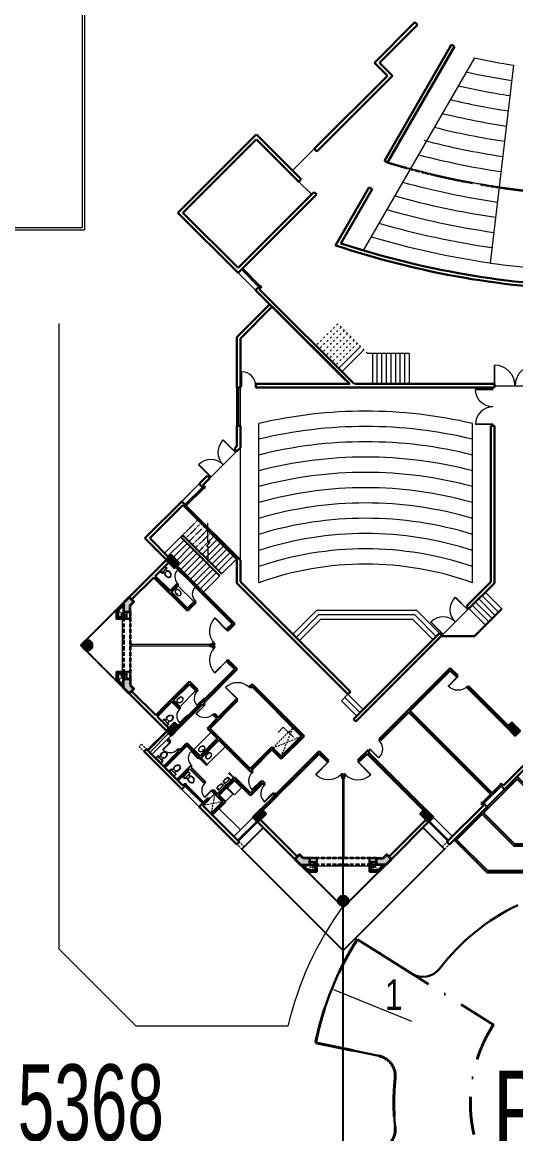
# Model space of a CAD drawing. Header units: inches. Extents: x 5542223 to 12533222, y 497239 to 5189502.
# Drawn here: x 7106153 to 7138405, y 2111526 to 2184195 of the extents above; entities that cross this region are included whole.
import ezdxf

# ---------------------------------------------------------------- set-up
doc = ezdxf.new("R2010")
doc.units = ezdxf.units.IN
doc.header["$MEASUREMENT"] = 0
for name, pattern in [('ACAD_ISO03W100', [30, 12, -18]), ('DASHDOT', [1, 0.5, -0.25, 0, -0.25]), ('DASHED2', [0.375, 0.25, -0.125]), ('HIDDEN', [0.375, 0.25, -0.125]), ('HIDDENX2', [0.75, 0.5, -0.25])]:
    doc.linetypes.add(name, pattern=pattern)
doc.layers.get('0').update_dxf_attribs({"color": 1})
for name, color, linetype, lineweight in [('Area_parking', 7, 'DASHDOT', 40), ('beam_primary', 7, 'HIDDENX2', 35), ('BlockSch', 7, 'Continuous', 30), ('Column', 7, 'Continuous', 35), ('DIM', 7, 'Continuous', 15), ('DOOR', 7, 'Continuous', 9), ('ELE', 7, 'Continuous', 13), ('Ele5', 7, 'Continuous', 20), ('furniture', 7, 'Continuous', 18), ('Glass', 251, 'Continuous', 20), ('GLAZING', 7, 'Continuous', 13), ('hatch-dholpur', 253, 'Continuous', 9), ('landscape', 7, 'Continuous', 5), ('Level', 7, 'Continuous', 5), ('Low Wall', 7, 'Continuous', 25), ('PARKING NO TXT', 7, 'Continuous', 9), ('Parking_Text', 7, 'Continuous', 18), ('PROJECTION', 7, 'HIDDEN', 18), ('Road', 7, 'Continuous', 15), ('Road_CStone', 8, 'Continuous', 15), ('S_Curbstone', 8, 'Continuous', 30), ('S_Parkingbays', 7, 'Continuous', 13), ('S_WALL', 7, 'Continuous', 15), ('SchLandscape', 7, 'Continuous', 13), ('STAIR', 253, 'Continuous', 5), ('WALL', 7, 'Continuous', 30), ('water_supply', 7, 'DASHDOT', 13), ('WIN', 7, 'Continuous', 20)]:
    doc.layers.add(name, color=color, linetype=linetype, lineweight=lineweight)
doc.layers.add('fur', color=7, linetype='Continuous', lineweight=15, plot=False)
doc.layers.add('SiteGrid2', color=4, linetype='Continuous')
doc.styles.add('NITIN', font='ARIALN.TTF', dxfattribs={"width": 0.75})
doc.styles.add('Parking_txt', font='arial.ttf', dxfattribs={"width": 0.75})
doc.dimstyles.new('Dim', dxfattribs={"dimtxt": 5000, "dimasz": 3000, "dimexe": 200, "dimexo": 100, "dimgap": 1000, "dimtad": 1, "dimtxsty": 'NITIN', "dimcen": 2.5, "dimdle": 2000, "dimclrd": 256, "dimclre": 256, "dimclrt": 256, "dimadec": 0, "dimazin": 0, "dimtfac": 1, "dimtmove": 0, "dimatfit": 3, "dimfxl": 1, "dimlwd": -1, "dimlwe": -1, "dimarcsym": 0})
doc.dimstyles.get("Standard").update_dxf_attribs({"dimtxt": 2.5, "dimasz": 2, "dimexe": 3, "dimexo": 5, "dimgap": 0.09, "dimtad": 1, "dimtoh": 1, "dimdec": 0, "dimzin": 0, "dimdsep": 46, "dimtxsty": 'Standard', "dimcen": 0.09, "dimclrd": 256, "dimclre": 256, "dimclrt": 256, "dimadec": 0, "dimazin": 0, "dimtfac": 1, "dimtdec": 4, "dimtofl": 0, "dimtmove": 0, "dimatfit": 3, "dimfxl": 1, "dimtvp": 500, "dimtolj": 1, "dimtzin": 0, "dimlwd": -1, "dimlwe": -1, "dimarcsym": 0})

# ---------------------------------------------------------------- blocks, each defined once
blk = doc.blocks.new('*D163')
at = {"layer": 'BlockSch', "ltscale": 0.1, "transparency": 16777216}
for p, q in [((7091757, 2110016), (7091757, 2110178)), ((7094757, 2109978), (7124125, 2109978)), ((7127125, 2110016), (7127125, 2110178))]:
    blk.add_line(p, q, dxfattribs=at)
for points in [[(7094757, 2110478), (7094757, 2109478), (7091757, 2109978)], [(7124125, 2110478), (7124125, 2109478), (7127125, 2109978)]]:
    blk.add_solid(points, dxfattribs=at)
at = {"layer": 'Defpoints', "color": 0, "ltscale": 0.1, "transparency": 16777216}
for p in [(7091757, 2109916), (7127125, 2109978), (7127125, 2109916)]:
    blk.add_point(p, dxfattribs=at)
at = {"layer": 'BlockSch', "ltscale": 0.1, "transparency": 16777216, "insert": (7109441, 2113531), "char_height": 5000, "attachment_point": 5, "style": 'NITIN'}
blk.add_mtext('35368', dxfattribs=at)
blk = doc.blocks.new('COLUMN 750X425')
at = {"layer": 'beam_primary'}
blk.add_hatch(color=256, dxfattribs=at).paths.add_polyline_path([(-635, 212.5), (115, 212.5), (115, -212.5), (-635, -212.5)])
at = {"layer": 'Column'}
for p, q in [((0, 0), (0, 212.5)), ((115, 0), (0, 0))]:
    blk.add_line(p, q, dxfattribs=at)
blk.add_lwpolyline([(-635, 212.5), (115, 212.5), (115, -212.5), (-635, -212.5)], close=True, dxfattribs=at)
blk = doc.blocks.new('Door')
for p, q in [((0, 0.458), (0, 0.444)), ((0, 0.458), (0.917, 0.458)), ((0, 0.444), (0.917, 0.444))]:
    blk.add_line(p, q)
blk.add_arc((0, 0.458), 0.917, 270, 360)
blk = doc.blocks.new('Toilet - top')
for p, q in [((-10, -8.5), (-8, -8.5)), ((-10, -9.5), (-10, -8.5)), ((-7, -9.5), (-10, -9.5)), ((-8, -8.5), (-8, -8)), ((-7, -8), (-7, -9.5)), ((-4, -8), (-6, -14)), ((4, -14), (-4, -14)), ((4, -8), (6, -14)), ((9.5, -6), (9.5, -2))]:
    blk.add_line(p, q)
blk.add_lwpolyline([(10.5, -8), (10.5, 0), (-10.5, 0), (-10.5, -8)], close=True)
for points in [[(-9.5, -2), (-9.5, -6)], [(8.5, -1), (-8.5, -1)], [(-8.5, -7), (8.5, -7)]]:
    blk.add_lwpolyline(points)
for centre, radius, start, end in [((-8.6, -1.9), 0.884, 81.8699, 188.1301), ((-8.6, -6.1), 0.884, 171.8699, 278.1301), ((3.5, -21.6), 12.2, 141.4691, 247.9714), ((4.2, -21.8), 11.3, 136.3677, 238.9468), ((0, -27.9), 4, 245.7318, 294.2682), ((-3.5, -21.6), 12.2, 292.0284, 38.5307), ((-4.2, -21.8), 11.3, 301.053, 43.6321), ((8.6, -1.9), 0.884, 351.8699, 98.1301), ((8.6, -6.1), 0.884, 261.8699, 8.1301), ((0, -29), 4, 254.8605, 285.1395)]:
    blk.add_arc(centre, radius, start, end)
blk = doc.blocks.new('urinal2')
for p, q in [((0, 228.6), (0, -228.6)), ((0, 228.6), (279.4, 228.6)), ((127, -165.1), (127, 165.1)), ((127, 165.1), (279.4, 165.1)), ((0, -228.6), (279.4, -228.6)), ((279.4, -165.1), (127, -165.1))]:
    blk.add_line(p, q)
blk.add_arc((-482.6, 0), 795.6, 343.300756, 16.699244)
blk = doc.blocks.new('basin2')
for points in [[(278, -206, 0.12976), (261, -133, 0.106426), (201, -63, 0.084431), (116, -18, 0.073534), (7, 0, 0.073534), (-102, -14, 0.084431), (-188, -55, 0.106426), (-251, -122, 0.12976), (-272, -195, 0.12976), (-254, -269, 0.106426), (-194, -339, 0.084431), (-109, -383, 0.073534), (-1, -402, 0.073534), (108, -388, 0.084431), (195, -347, 0.106426), (258, -279, 0.12976)], [(263, -201, 0.119977), (247, -140, 0.106426), (192, -75, 0.084431), (111, -33, 0.073534), (7, -15, 0.073534), (-97, -28, 0.084431), (-180, -67, 0.106426), (-238, -130, 0.12976), (-257, -196, 0.009633), (-257, -201, 0.119977), (-240, -262, 0.106426), (-185, -327, 0.084431), (-104, -369, 0.073534), (0, -387, 0.073534), (104, -373, 0.084431), (187, -334, 0.106426), (245, -272, 0.12976), (263, -206, 0.009633)]]:
    blk.add_lwpolyline(points, format="xyb", close=True)
for radius in [17.8, 12.2]:
    blk.add_circle((-4, -64), radius)
blk = doc.blocks.new('TechPark')
at = {"layer": 'Column'}
for points in [[(-13922.9, 19742.4), (-13683.3, 19982.1), (-13983.8, 20282.6), (-14347.9, 19918.5), (-14347.9, 19316), (-13922.9, 19316)], [(-17008.7, 17008.7), (-16832.7, 16832.7), (-16583.7, 16832.7), (-16407.7, 17008.7), (-16407.7, 17257.7), (-16583.7, 17433.7), (-16832.7, 17433.7), (-17008.7, 17257.7)], [(-13922.9, 14524), (-13683.3, 14284.3), (-13983.8, 13983.8), (-14347.9, 14347.9), (-14347.9, 14950.4), (-13922.9, 14950.4)], [(-2609.2, 3210.3), (-2848.9, 3449.9), (-3149.4, 3149.4), (-2785.3, 2785.3), (-2182.8, 2785.3), (-2182.8, 3210.3)], [(2609.2, 3210.3), (2848.9, 3449.9), (3149.4, 3149.4), (2785.3, 2785.3), (2182.8, 2785.3), (2182.8, 3210.3)], [(-124.5, 124.5), (-300.5, 300.5), (-300.5, 549.5), (-124.5, 725.5), (124.5, 725.5), (300.5, 549.5), (300.5, 300.5), (124.5, 124.5)]]:
    blk.add_hatch(color=256, dxfattribs=at).paths.add_polyline_path(points)
at = {"ltscale": 0.1}
for p, q in [((-8704.7, 17183.2), (-13922.9, 17183.2)), ((-8704.7, 17083.2), (-13922.9, 17083.2)), ((-49.3, 8427.8), (-49.3, 3210.3)), ((50.7, 8427.8), (50.7, 3210.3))]:
    blk.add_line(p, q, dxfattribs=at)
at = {"layer": 'beam_primary', "ltscale": 500}
for p, q in [((-14347.9, 19317.4), (-14347.9, 14950.4)), ((-13922.9, 19317.6), (-13922.9, 14950.4)), ((2184.4, 3210.3), (-2182.8, 3210.3)), ((2184.2, 2785.3), (-2182.8, 2785.3))]:
    blk.add_line(p, q, dxfattribs=at)
at = {"layer": 'Column'}
for p, q in [((-4555.7, 7383.8), (-4474.3, 7465.2)), ((-8826.5, 7164.8), (-8745.1, 7083.4))]:
    blk.add_line(p, q, dxfattribs=at)
at = {"layer": 'Column', "ltscale": 0.1}
for points in [[(-13922.9, 19742.4), (-13683.3, 19982.1), (-13983.8, 20282.6), (-14347.9, 19918.5), (-14347.9, 19316), (-13922.9, 19316)], [(-13922.9, 14524), (-13683.3, 14284.3), (-13983.8, 13983.8), (-14347.9, 14347.9), (-14347.9, 14950.4), (-13922.9, 14950.4)], [(-2609.2, 3210.3), (-2848.9, 3449.9), (-3149.4, 3149.4), (-2785.3, 2785.3), (-2182.8, 2785.3), (-2182.8, 3210.3)], [(2609.2, 3210.3), (2848.9, 3449.9), (3149.4, 3149.4), (2785.3, 2785.3), (2182.8, 2785.3), (2182.8, 3210.3)]]:
    blk.add_lwpolyline(points, close=True, dxfattribs=at)
at = {"layer": 'Column'}
for points in [[(-17008.7, 17008.7), (-16832.7, 16832.7), (-16583.7, 16832.7), (-16407.7, 17008.7), (-16407.7, 17257.7), (-16583.7, 17433.7), (-16832.7, 17433.7), (-17008.7, 17257.7)], [(-124.5, 124.5), (-300.5, 300.5), (-300.5, 549.5), (-124.5, 725.5), (124.5, 725.5), (300.5, 549.5), (300.5, 300.5), (124.5, 124.5)]]:
    blk.add_lwpolyline(points, close=True, dxfattribs=at)
at = {"layer": 'DIM'}
blk.add_line((-8745.1, 7083.4), (-8391.6, 7437), dxfattribs=at)
at = {"layer": 'DOOR'}
for p, q in [((9883.6, 34101.1), (9883.6, 35451.1)), ((9908.6, 34101.1), (9908.6, 35451.1)), ((9883.6, 34101.1), (12583.6, 34102.2))]:
    blk.add_line(p, q, dxfattribs=at)
for centre, start, end in [((9883.6, 34101.1), 0.022891, 90), ((12583.6, 34101.1), 90, 179.977109)]:
    blk.add_arc(centre, 1350, start, end, dxfattribs=at)
at = {"layer": 'ELE'}
for p, q in [((8573.1, 55534.5), (1308.4, 42951.6)), ((11129.8, 55057.7), (9604.6, 42121.2)), ((-1888, 49588.7), (-3302.4, 48174.7)), ((1139, 36662.8), (-275.3, 35248.5)), ((1351.1, 36450.7), (-63.1, 35036.4)), ((4311.1, 36218.6), (1583.1, 36218.7)), ((1911.1, 36218.7), (1911, 34218.6)), ((2211.1, 36218.7), (2211, 34218.6)), ((2511.1, 36218.7), (2511, 34218.6)), ((2811.1, 36218.7), (2811, 34218.5)), ((3111.1, 36218.6), (3111, 34218.5)), ((3411.1, 36218.6), (3411, 34218.5)), ((3711.1, 36218.6), (3711, 34218.5)), ((4011.1, 36218.6), (4011, 34218.5)), ((4311.1, 36218.6), (4311, 34218.5)), ((-5517, 21224.5), (-5517, 31633.7)), ((8455.7, 21224.5), (8455.7, 31633.7)), ((-8714.8, 28054.8), (-6947, 29822.5)), ((-6717, 22705.6), (-6717, 30052.5)), ((-8859.8, 25114.6), (-8859.8, 23879)), ((-10631.5, 24201.4), (-11665.9, 23167)), ((-10419.4, 23989.2), (-11453.8, 22954.9)), ((-9196.1, 23091.2), (-8230.6, 24056.7)), ((-10207.2, 23777.1), (-11172.7, 22811.7)), ((-9995.1, 23565), (-10960.6, 22599.5)), ((-9783, 23352.8), (-10829.4, 22306.5)), ((-8984, 22879.1), (-8018.5, 23844.5)), ((-8706.1, 23879), (-8936.6, 23613.7)), ((-8936.6, 23613.7), (-8832.6, 23613.7)), ((-8859.8, 23879), (-8706.1, 23879)), ((-8832.6, 23613.7), (-8832.6, 22566.5)), ((-8771.8, 22666.9), (-7806.4, 23632.4)), ((-8559.7, 22454.8), (-7594.2, 23420.3)), ((-9570.8, 23140.7), (-10617.2, 22094.3)), ((-9358.7, 22928.6), (-10405.1, 21882.2)), ((-9146.6, 22716.4), (-10193, 21670.1)), ((-8347.6, 22242.7), (-7382.1, 23208.1)), ((-8135.4, 22030.6), (-7170, 22996)), ((-7923.3, 21818.4), (-6957.8, 22783.9)), ((-8934.5, 22504.3), (-9980.8, 21457.9)), ((-8722.3, 22292.2), (-9768.7, 21245.8)), ((-8510.2, 22080), (-9556.6, 21033.7)), ((-8298.1, 21867.9), (-9344.4, 20821.5)), ((-7958.6, 21783.1), (-7923.3, 21818.4)), ((-8085.9, 21655.8), (-9132.3, 20609.4)), ((-8085.9, 21655.8), (-8050.6, 21691.1)), ((-9743.5, 19969.1), (-10804.2, 21029.8)), ((10133.2, 19325.6), (9072.5, 20386.2)), ((10345.3, 19537.7), (9284.7, 20598.4)), ((9496.8, 18689.2), (8436.1, 19749.8)), ((9708.9, 18901.3), (8648.3, 19962)), ((9921.1, 19113.4), (8860.4, 20174.1)), ((-1710.2, 19439.4), (-3286, 17863.6)), ((-1586, 19139.4), (-3073.9, 17651.5)), ((-1710.2, 19439.4), (4786.8, 19439.4)), ((-1586, 19139.4), (4662.5, 19139.4)), ((4662.5, 19139.4), (6081.5, 17720.4)), ((4786.8, 19439.4), (6293.6, 17932.6)), ((6456.2, 17769.9), (8224, 19537.7)), ((9284.7, 18477), (8224, 19537.7)), ((8577.6, 17769.9), (10345.3, 19537.7)), ((8598.3, 17719.9), (10380.7, 19502.4)), ((10380.7, 19502.4), (10345.3, 19537.7)), ((-1461.7, 18839.4), (-2861.7, 17439.4)), ((-1461.7, 18839.4), (4538.3, 18839.4)), ((4538.3, 18839.4), (5869.3, 17508.3)), ((6406.2, 17719.9), (8598.3, 17719.9)), ((6456.2, 17769.9), (8577.6, 17769.9)), ((-9622, 14175.7), (-10682.6, 13115.1)), ((-109.3, 13513.1), (315, 13937.4)), ((315, 13937.4), (1306.7, 12945.7)), ((-109.3, 13513.1), (882.4, 12521.4)), ((102.9, 13725.3), (1094.6, 12733.5)), ((-9777.5, 10307.8), (-8628.6, 11456.8)), ((-8876, 9349.7), (-7698.9, 10526.8))]:
    blk.add_line(p, q, dxfattribs=at)
at = {"layer": 'ELE', "linetype": 'ACAD_ISO03W100', "ltscale": 10}
for p, q in [((-345.9, 38147.7), (-1760.2, 36733.4)), ((-133.8, 37935.6), (-1548.1, 36521.3)), ((1583.1, 36218.7), (-345.9, 38147.7)), ((78.4, 37723.5), (-1335.9, 36309.2)), ((290.5, 37511.3), (-1123.8, 36097)), ((502.6, 37299.2), (-911.7, 35884.9)), ((714.8, 37087.1), (-699.5, 35672.8)), ((926.9, 36874.9), (-487.4, 35460.6))]:
    blk.add_line(p, q, dxfattribs=at)
at = {"layer": 'ELE', "linetype": 'DASHED2', "ltscale": 0.25}
for p, q in [((-10468.9, 24364), (-9503.4, 25329.4)), ((-10256.7, 24151.9), (-9291.3, 25117.3)), ((-10044.6, 23939.7), (-9079.2, 24905.2)), ((-9832.5, 23727.6), (-8867, 24693)), ((-9620.3, 23515.5), (-8654.9, 24480.9)), ((-9408.2, 23303.3), (-8442.8, 24268.8))]:
    blk.add_line(p, q, dxfattribs=at)
at = {"layer": 'ELE'}
for points in [[(-4794.3, 39442.4), (-6947, 37290.3), (-6947, 30147.8), (-7109.6, 29985.2)], [(-8877.4, 28217.4), (-12904.7, 24190.1)]]:
    blk.add_lwpolyline(points, dxfattribs=at)
for points in [[(-10343.9, 21601.8), (-10817.7, 22075.5), (-10789.4, 22103.8), (-10315.6, 21630.1)], [(-10778.8, 21089.1), (-10750.5, 21117.4), (-10800, 21166.9), (-10828.3, 21138.6)], [(-9201.9, 20459.8), (-9675.7, 20933.6), (-9647.4, 20961.8), (-9173.6, 20488.1)], [(-9636.8, 19947.1), (-9608.5, 19975.4), (-9658, 20024.9), (-9686.3, 19996.6)], [(-9515.2, 14197.7), (-9486.9, 14169.4), (-9536.4, 14119.9), (-9564.7, 14148.2)], [(-9080.4, 13685), (-9554.1, 13211.3), (-9525.8, 13183), (-9052.1, 13656.8)], [(-8984.9, 13667.4), (-9013.2, 13695.6), (-9062.7, 13646.1), (-9034.4, 13617.9)], [(-10657.2, 13055.7), (-10628.9, 13027.4), (-10678.4, 12977.9), (-10706.7, 13006.2)], [(-10222.3, 12543.1), (-10696.1, 12069.3), (-10667.8, 12041), (-10194.1, 12514.8)], [(-10126.9, 12525.4), (-10155.2, 12553.7), (-10204.7, 12504.2), (-10176.4, 12475.9)], [(-11281.2, 10773.5), (-11754.9, 10299.7), (-11783.2, 10328), (-11309.5, 10801.8)], [(-11301.9, 10865.7), (-11273.6, 10837.5), (-11323.1, 10788), (-11351.4, 10816.2)], [(-10768.5, 10338.6), (-10796.8, 10366.9), (-10846.3, 10317.4), (-10818, 10289.1)], [(-9465.7, 9720.2), (-9939.5, 10194), (-9911.2, 10222.3), (-9437.4, 9748.5)], [(-9370.2, 9737.9), (-9398.5, 9709.6), (-9448, 9759.1), (-9419.7, 9787.4)], [(-9900.6, 9207.6), (-9872.3, 9235.9), (-9921.8, 9285.4), (-9950.1, 9257.1)], [(-5925.5, 8884.9), (-5895.8, 8855.1), (-5947.8, 8803.1), (-5977.5, 8832.9)], [(-9020.2, 8194.3), (-8991.9, 8166), (-9041.4, 8116.5), (-9069.7, 8144.8)], [(-5389.8, 8275.5), (-5962.3, 7703), (-5928.2, 7668.8), (-5355.7, 8241.3)], [(-5126.6, 8085.7), (-5097.1, 8056.1), (-5148.8, 8004.5), (-5178.3, 8034)], [(-8585.3, 7681.7), (-9059.1, 7207.9), (-9030.8, 7179.6), (-8557.1, 7653.4)], [(-8489.9, 7664), (-8518.2, 7692.3), (-8567.7, 7642.8), (-8539.4, 7614.5)], [(-4594.7, 7480.5), (-5163.2, 6912), (-5129.3, 6878.1), (-4560.8, 7446.6)], [(-4490.2, 7449.3), (-4519.8, 7478.8), (-4571.4, 7427.1), (-4541.9, 7397.6)]]:
    blk.add_lwpolyline(points, close=True, dxfattribs=at)
for centre, radius, start, end in [((17690.1, 97678.2), 43118.6, 257.793268, 261.282465), ((17665, 97678.2), 44118.6, 257.406552, 261.32767), ((17665, 97678.2), 45118.6, 257.008862, 261.37087), ((17665, 97678.2), 46118.6, 256.629206, 261.412195), ((17665, 97678.2), 47118.6, 256.266369, 261.451766), ((17665, 97678.2), 48118.6, 255.919241, 261.489691), ((17665, 97678.2), 49118.6, 255.375903, 261.526071), ((17665, 97678.2), 50118.6, 255.375903, 261.560998), ((17665, 97678.2), 51118.6, 254.962415, 261.594559), ((17665, 97678.2), 52118.6, 254.668821, 261.626831), ((17665, 97678.2), 53118.6, 254.386653, 261.657887), ((17665, 97678.2), 54118.6, 254.11525, 261.687795), ((17665, 97678.2), 55118.6, 253.854, 261.716618), ((17665, 97678.2), 56118.6, 253.602339, 261.744413), ((17665, 97678.2), 57118.6, 253.359743, 261.771234), ((17885, 102470.8), 60915, 262.18739, 268.628988), ((1469.3, 1743.9), 30695.5, 76.844099, 103.155901), ((1469.3, 1743.9), 29695.5, 76.392699, 103.607301), ((1469.3, 1743.9), 28695.5, 75.908881, 104.091119), ((1469.3, 1743.9), 27695.5, 75.388982, 104.611018), ((1469.3, 1743.9), 26695.5, 74.828756, 105.171244), ((1469.3, 1743.9), 25695.5, 74.223256, 105.776744), ((1469.3, 1743.9), 24695.5, 73.566676, 106.433324), ((1469.3, 1743.9), 23695.5, 72.852158, 107.147842), ((1469.3, 1743.9), 22695.5, 72.071534, 107.928466), ((1469.3, 1743.9), 21695.5, 71.214991, 108.785009), ((-10365, 21629.9), 635.2, 135.441826, 226.7873), ((1469.3, 1743.9), 20695.5, 70.27063, 109.72937), ((-9223.1, 20487.9), 635.2, 135.441826, 226.7873), ((-9101.5, 13657), 635.2, 133.2127, 224.558174), ((-10243.5, 12515), 635.2, 133.2127, 224.558174), ((-11309.3, 10752.3), 635.2, 225.441826, 316.7873), ((-9486.9, 9748.3), 635.2, 135.441826, 226.7873), ((-5404.8, 8245.8), 778.2, 134.012509, 224.230622), ((-8606.5, 7653.6), 635.2, 133.2127, 224.558174), ((-4609.5, 7451.1), 772.8, 134.012509, 224.230622)]:
    blk.add_arc(centre, radius, start, end, dxfattribs=at)
at = {"layer": 'Ele5', "ltscale": 0.6}
for p, q in [((-7517.6, 18100.2), (-7598.9, 18181.5)), ((967.7, 9614.9), (1049, 9533.6))]:
    blk.add_line(p, q, dxfattribs=at)
at = {"layer": 'fur', "ltscale": 0.1}
for p, q in [((-7766, 6839.7), (-7207.3, 7398.3)), ((-7207.3, 7398.3), (-7631.4, 7822.4)), ((-8130, 6475.3), (-6715.7, 5061.1))]:
    blk.add_line(p, q, dxfattribs=at)
blk.add_lwpolyline([(-7557.7, 7822.9), (-7098.1, 7363.3), (-6638.4, 7822.9), (-7098.1, 8282.6)], close=True, dxfattribs=at)
at = {"layer": 'Glass', "ltscale": 3}
for p, q in [((-6620.7, 41728.5), (-5478.7, 40586.5)), ((-6594.2, 41755), (-5452.2, 40613)), ((-9166.8, 27441.9), (-10308.7, 26300)), ((-9140.2, 27415.4), (-10282.2, 26273.4)), ((-11600.1, 22666.3), (-11589.5, 22676.9)), ((-14425.4, 15410.5), (-14425.4, 18857.4)), ((-14410.4, 15410.5), (-14410.4, 18857.4)), ((-14425.4, 15410.5), (-14410.4, 15410.5)), ((-12796.9, 10293.7), (-11476.3, 11614.2)), ((-12786.3, 10283.1), (-11465.7, 11603.6)), ((-11476.3, 11614.2), (-11465.7, 11603.6)), ((-10308.7, 7966.4), (-9166.8, 6824.5)), ((-10282.2, 7993), (-9140.2, 6851)), ((10282.2, 7993), (9140.2, 6851)), ((10308.7, 7966.4), (9166.8, 6824.5)), ((-6850.1, 4346.9), (-5598.9, 5598.2)), ((-6839.5, 4336.3), (-5519, 5656.9)), ((6839.5, 4336.3), (5587.9, 5587.9)), ((6850.1, 4346.9), (5598.5, 5598.5)), ((-1722.7, 2722.8), (1724.2, 2722.8)), ((-1722.7, 2707.8), (-1722.7, 2722.8)), ((-1722.7, 2707.8), (1724.2, 2707.8))]:
    blk.add_line(p, q, dxfattribs=at)
at = {"layer": 'GLAZING'}
for points in [[(-14347.9, 18857.4), (-14347.9, 18819.9), (-14410.4, 18819.9), (-14410.4, 18857.4)], [(-14347.9, 18209.3), (-14347.9, 18171.8), (-14410.4, 18171.8), (-14410.4, 18209.3)], [(-14347.9, 17504.8), (-14347.9, 17467.3), (-14410.4, 17467.3), (-14410.4, 17504.8)], [(-14347.9, 16800.4), (-14347.9, 16762.9), (-14410.4, 16762.9), (-14410.4, 16800.4)], [(-14347.9, 16096), (-14347.9, 16058.5), (-14410.4, 16058.5), (-14410.4, 16096)], [(-14347.9, 15448), (-14347.9, 15410.5), (-14410.4, 15410.5), (-14410.4, 15448)], [(-12147.2, 10922.1), (-12173.7, 10895.6), (-12129.5, 10851.4), (-12103, 10878)], [(-11534.7, 11534.7), (-11561.2, 11508.2), (-11517, 11464), (-11490.5, 11490.5)], [(-11465.7, 11603.6), (-11492.3, 11577.1), (-11448.1, 11532.9), (-11421.5, 11559.4)], [(-12759.7, 10309.6), (-12786.3, 10283.1), (-12742.1, 10238.9), (-12715.5, 10265.4)], [(-6142.1, 5054.9), (-6168.6, 5028.4), (-6212.8, 5072.6), (-6186.3, 5099.1)], [(-5598.5, 5598.5), (-5625, 5572), (-5669.2, 5616.2), (-5642.7, 5642.7)], [(5598.5, 5598.5), (5625, 5572), (5669.2, 5616.2), (5642.7, 5642.7)], [(5598.5, 5598.5), (5625, 5572), (5669.2, 5616.2), (5642.7, 5642.7)], [(-6823.6, 4373.5), (-6850.1, 4346.9), (-6894.3, 4391.1), (-6867.8, 4417.6)], [(6211, 4986), (6237.6, 4959.5), (6281.8, 5003.7), (6255.2, 5030.2)], [(6823.6, 4373.5), (6850.1, 4346.9), (6894.3, 4391.1), (6867.8, 4417.6)], [(-1685.2, 2785.3), (-1722.7, 2785.3), (-1722.7, 2722.8), (-1685.2, 2722.8)], [(-1037.2, 2785.3), (-1074.7, 2785.3), (-1074.7, 2722.8), (-1037.2, 2722.8)], [(-332.8, 2785.3), (-370.3, 2785.3), (-370.3, 2722.8), (-332.8, 2722.8)], [(371.7, 2785.3), (334.2, 2785.3), (334.2, 2722.8), (371.7, 2722.8)], [(1076.1, 2785.3), (1038.6, 2785.3), (1038.6, 2722.8), (1076.1, 2722.8)], [(1724.2, 2785.3), (1686.7, 2785.3), (1686.7, 2722.8), (1724.2, 2722.8)]]:
    blk.add_lwpolyline(points, close=True, dxfattribs=at)
at = {"layer": 'hatch-dholpur'}
for p, q in [((-2899.1, 47445.9), (-2050.7, 46597.2)), ((-5721.8, 40343.4), (-6863.8, 41485.4))]:
    blk.add_line(p, q, dxfattribs=at)
at = {"layer": 'landscape', "lineweight": -3}
blk.add_lwpolyline([(14677.3, 2267.9), (9409, 2267.9), (7252.5, 4424.4), (11382.3, 8554.2), (13928.5, 6007.9), (14677.3, 6007.9)], close=True, dxfattribs=at)
for points in [[(9170.2, 6179.4), (11382.3, 8391.6), (13880.9, 5892.9), (14562.3, 5892.9), (14562.3, 4137.9), (11211.7, 4137.9), (9170.2, 6179.4)], [(14562.3, 4022.9), (14562.3, 2382.9), (9456.7, 2382.9), (7415.2, 4424.4), (9088.8, 6098.1)], [(9007.5, 6179.4), (11164, 4022.9), (14677.3, 4022.9)]]:
    blk.add_lwpolyline(points, dxfattribs=at)
at = {"layer": 'Low Wall'}
for p, q in [((-11366.2, 10801.4), (-11527.1, 10962.3)), ((-11445.8, 11043.6), (-11284.9, 10882.7)), ((-11366.2, 10801.4), (-11284.9, 10882.7)), ((-9353.3, 9720.9), (-8929, 9296.7)), ((-9300.2, 9774), (-8876, 9349.7)), ((-10870, 8366.8), (-9964.9, 9271.9)), ((-10788.7, 8285.5), (-10014.4, 9059.8)), ((-10014.4, 9059.8), (-9084.6, 8130)), ((-9964.9, 9271.9), (-9883.6, 9190.6)), ((-9933.1, 9141.1), (-9883.6, 9190.6)), ((-9933.1, 9141.1), (-9003.2, 8211.3)), ((-8929, 9296.7), (-8876, 9349.7)), ((-7154.3, 8462.2), (-7472.5, 8780.4)), ((-7140.9, 8475.6), (-7459.1, 8793.8)), ((-9084.6, 8130), (-9003.2, 8211.3))]:
    blk.add_line(p, q, dxfattribs=at)
at = {"layer": 'PROJECTION', "lineweight": 30}
for p, q in [((-17133.2, 17133.2), (-11545.3, 22721.1)), ((-17133.2, 17133.2), (-14670, 19596.3)), ((-17133.2, 17133.2), (-11545.3, 11545.3)), ((-17133.2, 17133.2), (-14670, 14670)), ((0, 0), (-2463.2, 2463.2)), ((0, 0), (2463.2, 2463.2))]:
    blk.add_line(p, q, dxfattribs=at)
at = {"layer": 'PROJECTION', "ltscale": 500}
for p, q in [((-14693.6, 19410.2), (-14153.6, 18973.1)), ((-14693.6, 18973.1), (-14348.6, 19316.7)), ((-14693.6, 14856.2), (-14153.6, 15293.3)), ((-14693.6, 15293.3), (-14348.6, 14949.7)), ((-4599.9, 10419.1), (-3266.9, 11752)), ((-4051.8, 9871.1), (-3266.9, 11752)), ((-4599.8, 10419.1), (-2743.7, 11179.3)), ((-13169.9, 10666.7), (-13332.5, 10504.1)), ((-13332.5, 10504.1), (-12810.6, 9982.2)), ((-13169.9, 10666.7), (-12798.3, 10295.1)), ((-8391.6, 7437), (-8635.5, 6132.4)), ((-7861.3, 6906.7), (-9165.9, 6662.7)), ((-6629.1, 3800.7), (-7152.4, 4324)), ((-6466.5, 3963.3), (-6839.5, 4336.3)), ((-6466.5, 3963.3), (-6629.1, 3800.7)), ((6466.5, 3963.3), (6839.5, 4336.3)), ((6466.5, 3963.3), (6629.1, 3800.7)), ((6629.1, 3800.7), (7152.4, 4324)), ((-2277, 2439.6), (-1839.9, 2979.6)), ((2277, 2439.6), (1839.9, 2979.6)), ((-1839.9, 2439.6), (-2183.5, 2784.6)), ((1839.9, 2439.6), (2183.5, 2784.6))]:
    blk.add_line(p, q, dxfattribs=at)
at = {"layer": 'PROJECTION', "lineweight": 30}
blk.add_arc((17665, 97678.2), 51160.9, 253.217734, 286.782266, dxfattribs=at)
at = {"layer": 'STAIR'}
for p, q in [((-10468.9, 24364), (-10631.5, 24201.4)), ((-10468.9, 24293.3), (-10560.8, 24201.4))]:
    blk.add_line(p, q, dxfattribs=at)
at = {"layer": 'STAIR', "ltscale": 0.5}
for p, q in [((-8085.9, 21655.8), (-10631.5, 24201.4)), ((-8050.6, 21691.1), (-10560.8, 24201.4)), ((-7923.3, 21818.4), (-10468.9, 24364)), ((-7923.3, 21818.4), (-10468.9, 24364)), ((-7958.6, 21783.1), (-10468.9, 24293.3))]:
    blk.add_line(p, q, dxfattribs=at)
at = {"layer": 'WALL'}
for p, q in [((4690, 57863.2), (2051, 55224.7)), ((4852.6, 57700.6), (2376.3, 55224.7)), ((4689.9, 57863.2), (4852.6, 57700.6)), ((7078.4, 56405.5), (2693.8, 48811.2)), ((7277.6, 56290.5), (2893, 48696.2)), ((7277.6, 56290.5), (7078.4, 56405.5)), ((2899.7, 54375.8), (2051, 55224.7)), ((3225, 54375.8), (2376.3, 55224.7)), ((2899.7, 54375.8), (-1888, 49588.7)), ((3225, 54375.8), (-1725.4, 49426)), ((-10794.6, 45417.3), (-5682, 50529.8)), ((-10469.4, 45417.3), (-5682, 50204.5)), ((-5657.1, 50204.7), (-2899.1, 47445.9)), ((-5657, 50530), (-2736.4, 47608.5)), ((-1888, 49588.7), (-1725.4, 49426)), ((2693.8, 48811.2), (2893, 48696.2)), ((-2736.4, 47608.5), (-2899.1, 47445.9)), ((-1912.9, 46759.6), (-6863.8, 41810.7)), ((-1750.3, 46597), (-6701, 41648.1)), ((-1888, 46759.8), (-1725.4, 46597.2)), ((1693.8, 47079.2), (-498.5, 43282)), ((1893, 46964.2), (-158.1, 43411.5)), ((1693.8, 47079.2), (1893, 46964.2)), ((-10794.7, 45417.4), (-6863.9, 41485.5)), ((-10632, 45580), (-10632, 45580)), ((-10469.4, 45417.3), (-6863.8, 41810.7)), ((-6863.6, 41485.5), (-6863.9, 41485.5)), ((-5721.8, 40343.4), (164.6, 34455.3)), ((-5477.9, 40424.7), (726.4, 34218.6)), ((-4794.3, 39442.4), (-6947, 37290.3)), ((-4631.6, 39279.8), (-6717, 37195)), ((429.4, 34218.8), (-4631.6, 39279.8)), ((-6947, 33988.8), (-6947, 37290.3)), ((-6717, 33988.8), (-6717, 37195)), ((-5717, 34218.8), (429.4, 34218.8)), ((-5717, 33988.8), (-5717, 34218.8)), ((6029.6, 34218.5), (754.6, 34218.8)), ((754.6, 34218.8), (9885.7, 34218.8)), ((9885.7, 33988.8), (9885.7, 34218.8)), ((-5717, 33988.8), (9885.7, 33988.8)), ((6029.6, 33988.8), (659.4, 33988.8)), ((9655.7, 21294.7), (9655.7, 31488.8)), ((9655.7, 31488.8), (9885.7, 31488.8)), ((9885.7, 21199.4), (9885.7, 31488.8)), ((-7109.6, 29985.2), (-6947, 29822.5)), ((-6947, 29822.5), (-6717, 30052.5)), ((-9165.9, 27603.7), (-8714.8, 28054.8)), ((-8877.4, 28217.4), (-8714.8, 28054.8)), ((-11545.3, 22721.1), (-12959.5, 24135.3)), ((-11382.7, 22883.7), (-12634.2, 24135.3)), ((315, 13937.4), (-6947, 21199.4)), ((477.6, 14100), (-6717, 21294.7)), ((8061.4, 19700.3), (9655.7, 21294.7)), ((8224, 19537.7), (9885.7, 21199.4)), ((8061.4, 19700.3), (8224, 19537.7)), ((670.3, 12309.3), (6293.6, 17932.6)), ((832.9, 12146.6), (6456.2, 17769.9)), ((6293.6, 17932.6), (6456.2, 17769.9)), ((315, 13937.4), (477.6, 14100)), ((-9098.6, 13553.5), (-9017.3, 13472.2)), ((832.9, 12146.6), (670.3, 12309.3)), ((-12851.7, 10348.5), (-13014.3, 10185.9)), ((-10470.5, 7967.3), (-12851.7, 10348.5)), ((-9353.3, 9883.6), (-10207.1, 10737.4)), ((-9353.3, 9720.9), (-10207.1, 10574.8)), ((10470.5, 7967.3), (12851.7, 10348.5)), ((-8472.9, 7680.9), (-8204.2, 7412.2)), ((-8122.9, 7330.9), (-7698.6, 6906.7)), ((-6784.7, 4281.5), (-6947.3, 4118.9)), ((6784.7, 4281.5), (6947.3, 4118.9))]:
    blk.add_line(p, q, dxfattribs=at)
at = {"layer": 'WALL', "ltscale": 0.5}
for p, q in [((-6563.2, 41785.9), (-6863.8, 41485.4)), ((-5421.3, 40643.9), (-5721.8, 40343.4)), ((-5340, 40562.6), (-5477.9, 40424.7)), ((-5340, 40562.6), (-5421.3, 40643.9)), ((-6947, 33988.8), (-6947, 34218.8)), ((-6717, 33988.8), (-6947, 33988.8)), ((-6717, 31488.8), (-6947, 31488.8)), ((-6947, 30147.8), (-6947, 31488.8)), ((-6717, 30052.5), (-6717, 31488.8)), ((-6947, 30147.8), (-7109.6, 29985.2)), ((-8877.4, 28217.4), (-9409.8, 27685)), ((-9109.3, 27384.5), (-9409.8, 27685)), ((-9028, 27465.8), (-9165.9, 27603.7)), ((-9109.3, 27384.5), (-9028, 27465.8)), ((-10551.8, 26543), (-12959.5, 24135.3)), ((-10470.5, 26299.1), (-12634.2, 24135.3)), ((-10251.3, 26242.5), (-10551.8, 26543)), ((-10332.6, 26161.2), (-10470.5, 26299.1)), ((-10332.6, 26161.2), (-10251.3, 26242.5)), ((-6717, 22705.6), (-10249.7, 26238.3)), ((-6947, 22773), (-10331, 26157)), ((-7233, 18547.4), (-11313, 22627.4)), ((-7070.3, 18547.4), (-11231.7, 22708.7)), ((-6947, 21199.4), (-6947, 22773)), ((-6717, 21294.7), (-6717, 22705.6)), ((-6920.1, 15568.7), (-9112.5, 13376.3)), ((7002.9, 15487.4), (7402.4, 15087.9)), ((-5953.9, 14601.7), (-6120.2, 14435.4)), ((-5953.7, 14439.2), (-6038.9, 14354)), ((8109.5, 14380.8), (11245.8, 11244.4)), ((-2556.3, 11204), (-4051.8, 9708.5)), ((-2718.9, 11204), (-4051.8, 9871.1)), ((-13014.3, 10185.9), (-10551.8, 7723.4)), ((-1563.7, 10212.4), (-4660.7, 7115.4)), ((1727.8, 10212.4), (1646.5, 10293.7)), ((13014.3, 10185.9), (10551.8, 7723.4)), ((-1563.7, 10049.8), (-5725.1, 5888.4)), ((1565.2, 10049.8), (5645.2, 5969.7)), ((1646.5, 10131.1), (5726.5, 6051.1)), ((-10251.3, 8023.9), (-10551.8, 7723.4)), ((-10332.6, 8105.2), (-10470.5, 7967.3)), ((-10251.3, 8023.9), (-10332.6, 8105.2)), ((10251.3, 8023.9), (10332.6, 8105.2)), ((10251.3, 8023.9), (10551.8, 7723.4)), ((10332.6, 8105.2), (10470.5, 7967.3)), ((-8554.2, 7599.6), (-7861.3, 6906.7)), ((-8826.5, 7164.8), (-9409.8, 6581.4)), ((-9109.3, 6881.9), (-9409.8, 6581.4)), ((-9409.8, 6581.4), (-6947.3, 4118.9)), ((-8745.1, 7083.4), (-9165.9, 6662.7)), ((-9028, 6800.6), (-9165.9, 6662.7)), ((-9165.9, 6662.7), (-6784.7, 4281.5)), ((-9028, 6800.6), (-9109.3, 6881.9)), ((-7861.3, 6906.7), (-8635.5, 6132.4)), ((-7698.6, 6906.7), (-8554.2, 6051.1)), ((9165.9, 6662.7), (6784.7, 4281.5)), ((9409.8, 6581.4), (6947.3, 4118.9)), ((9028, 6800.6), (9109.3, 6881.9)), ((9028, 6800.6), (9165.9, 6662.7)), ((9109.3, 6881.9), (9409.8, 6581.4))]:
    blk.add_line(p, q, dxfattribs=at)
at = {"layer": 'WALL', "ltscale": 3}
for p, q in [((-11545, 22721.4), (-13984.2, 20282.2)), ((-11382.4, 22558.7), (-12282, 21659.1)), ((-12363.3, 21577.8), (-13821.6, 20119.6)), ((5425.5, 5750.8), (2986.4, 3311.6)), ((5588.2, 5588.2), (3149, 3149))]:
    blk.add_line(p, q, dxfattribs=at)
at = {"layer": 'WALL', "ltscale": 0.6}
for p, q in [((-10167.8, 19382.2), (-12363.3, 21577.8)), ((-11309.8, 20686.8), (-12282, 21659.1)), ((-10843.1, 21153.5), (-11309.8, 20686.8)), ((-10761.8, 21072.2), (-11228.4, 20605.5)), ((-10167.8, 19544.8), (-11228.4, 20605.5)), ((-9701.1, 20011.5), (-10167.8, 19544.8)), ((-9619.8, 19930.2), (-10167.8, 19382.2)), ((-7598.9, 18181.5), (-7233, 18547.4)), ((-7517.6, 18100.2), (-7598.9, 18181.5)), ((-7517.6, 18100.2), (-7070.3, 18547.4)), ((-7531.7, 16180.4), (-7613, 16099.1)), ((-7613, 16099.1), (-7083, 15569)), ((-7531.7, 16180.4), (-6920.1, 15568.7)), ((2353.6, 11000.8), (7003.1, 15650.3)), ((4365.4, 12849.9), (7002.9, 15487.4)), ((7003.1, 15650.3), (7484, 15169.5)), ((-10046.2, 14762.6), (-12241.8, 12567.1)), ((-10046.2, 14600), (-11106.9, 13539.3)), ((-9498.3, 14214.7), (-10046.2, 14762.6)), ((-9579.6, 14133.3), (-10046.2, 14600)), ((-2556.3, 11204), (-5953.8, 14601.6)), ((7402.4, 15087.9), (7484, 15169.5)), ((-11545, 11545), (-14267.4, 14267.4)), ((-12241.8, 12567.1), (-13821.6, 14146.8)), ((-6120.2, 14435.4), (-6038.9, 14354)), ((-2718.9, 11204), (-5953.7, 14439.2)), ((8109.5, 14380.8), (8191.1, 14462.4)), ((8191.1, 14462.4), (10796.8, 11856.7)), ((-11188.2, 13458), (-12160.5, 12485.7)), ((-10721.6, 12991.4), (-11188.2, 13458)), ((-10640.2, 13072.7), (-11106.9, 13539.3)), ((-9112.9, 13214), (-9194.3, 13295.3)), ((-9031.5, 13295.4), (-9112.9, 13376.7)), ((-9031.5, 13295.4), (-9112.9, 13214)), ((-6981.8, 13599.9), (-6898.9, 13516.9)), ((-11382.4, 11707.7), (-12160.5, 12485.7)), ((2435, 10919.5), (4284, 12768.6)), ((9640.4, 7412.2), (4284, 12768.6)), ((9721.6, 7493.6), (4365.4, 12849.9)), ((2435, 10919.5), (2353.6, 11000.8)), ((-952.1, 9600.7), (-1563.7, 10212.4)), ((967.7, 9614.9), (1646.5, 10293.7)), ((1727.8, 10212.4), (1646.5, 10131.1)), ((-1033.4, 9519.4), (-1563.7, 10049.8)), ((-952.1, 9600.7), (-1033.4, 9519.4)), ((967.7, 9614.9), (1049, 9533.6)), ((1049, 9533.6), (1565.2, 10049.8)), ((-5588.2, 5588.2), (-2865.8, 2865.8)), ((-5425.5, 5750.8), (-2986.4, 3311.6))]:
    blk.add_line(p, q, dxfattribs=at)
at = {"layer": 'WALL', "ltscale": 0.3}
for p, q in [((-10843.1, 21153.5), (-10761.8, 21072.2)), ((-9701.1, 20011.5), (-9619.8, 19930.2)), ((-11085.7, 11566.6), (-7083, 15569)), ((-9579.6, 14133.3), (-9498.3, 14214.7)), ((-11085.7, 11566.6), (-9098.6, 13553.6)), ((-11004.4, 11485.3), (-9194.3, 13295.3)), ((-9112.9, 13376.7), (-9017.3, 13472.3)), ((-8712.5, 11703.4), (-6899, 13517.1)), ((-8157.7, 12421.4), (-6981.8, 13599.9)), ((-10721.6, 12991.4), (-10640.2, 13072.7)), ((-8204.3, 11032.5), (-8875.4, 11702.1)), ((-8874.6, 11702.9), (-8238.9, 12340)), ((-6072.4, 9063.3), (-4658.1, 10477.5)), ((-5991, 8981.9), (-4658.1, 10314.8))]:
    blk.add_line(p, q, dxfattribs=at)
at = {"layer": 'WALL', "ltscale": 0.1}
for p, q in [((-8238.8, 12339.9), (-8476.8, 12577.8)), ((-8476.6, 12577.6), (-8395.2, 12658.9)), ((-8157.6, 12421.3), (-8395.5, 12659.1)), ((-8712.5, 11703.4), (-6072.4, 9063.3)), ((-9353.3, 9883.6), (-8204.3, 11032.5)), ((-9353.3, 9720.9), (-8123.1, 10951.1)), ((-5990.9, 8819.4), (-8123.1, 10951.1)), ((-11723.8, 9220.7), (-10751.6, 10192.9)), ((-11642.5, 9139.4), (-10207.1, 10574.8)), ((-10832.9, 10274.3), (-10751.6, 10355.6)), ((-10832.9, 10274.3), (-10751.6, 10192.9)), ((-10751.6, 10355.6), (-10670.2, 10274.3)), ((-10670.2, 10274.3), (-10207.1, 10737.4)), ((-4051.8, 9871.1), (-4658.1, 10477.5)), ((-4051.8, 9708.5), (-4658.1, 10314.8)), ((-5991, 8981.9), (-5909.7, 8900.6)), ((-5990.9, 8819.4), (-5909.7, 8900.6)), ((-8204.2, 7412.2), (-7101.2, 8515.3)), ((-8122.9, 7330.9), (-7101.2, 8352.7)), ((-6061.6, 7476), (-7101.2, 8515.3)), ((-6054.5, 7306.3), (-7101.2, 8352.7)), ((-5273.4, 8264.2), (-6061.6, 7476)), ((-5266.3, 8094.5), (-6054.5, 7306.3)), ((-5110.7, 8101.5), (-5273.4, 8264.2)), ((-5266.3, 8094.5), (-5192, 8020.3)), ((-5192, 8020.3), (-5110.7, 8101.5)), ((-8554.2, 7599.6), (-8472.9, 7680.9)), ((-5358.1, 6418.8), (-4474.4, 7302.5)), ((-5276.8, 6337.4), (-4311.7, 7302.5)), ((-4555.7, 7383.8), (-4474.3, 7465.2)), ((-4474.4, 7302.5), (-4555.7, 7383.8)), ((-4474.3, 7465.2), (-4311.7, 7302.5))]:
    blk.add_line(p, q, dxfattribs=at)
at = {"layer": 'WALL'}
for points in [[(-14347.9, 19918.5), (-14807.9, 19458.5), (-14807.9, 18857.4), (-13922.9, 18857.4), (-13922.9, 19317.4)], [(-14347.9, 19755.8), (-14692.9, 19410.8), (-14692.9, 18972.4), (-14152.9, 18972.4), (-14152.9, 19317.4)], [(-14347.9, 14347.9), (-14807.9, 14807.9), (-14807.9, 15409), (-13922.9, 15409), (-13922.9, 14949)], [(-14347.9, 14510.6), (-14692.9, 14855.6), (-14692.9, 15294), (-14152.9, 15294), (-14152.9, 14949)], [(-2785.3, 2785.3), (-2325.3, 2325.3), (-1724.2, 2325.3), (-1724.2, 3210.3), (-2184.2, 3210.3)], [(-2622.6, 2785.3), (-2277.6, 2440.3), (-1839.2, 2440.3), (-1839.2, 2980.3), (-2184.2, 2980.3)], [(2785.3, 2785.3), (2325.3, 2325.3), (1724.2, 2325.3), (1724.2, 3210.3), (2184.2, 3210.3)], [(2622.6, 2785.3), (2277.6, 2440.3), (1839.2, 2440.3), (1839.2, 2980.3), (2184.2, 2980.3)]]:
    blk.add_lwpolyline(points, dxfattribs=at)
at = {"layer": 'WALL', "ltscale": 0.5}
for points in [[(-8704.7, 17190.7), (-8704.7, 17075.7), (-8589.7, 17075.7), (-8484.5, 16970.6), (-8403.2, 17051.9), (-8484.5, 17133.2), (-8403.2, 17214.5), (-8484.5, 17295.8), (-8589.7, 17190.7), (-8704.7, 17190.7)], [(58.2, 8427.8), (-56.8, 8427.8), (-56.8, 8542.8), (-161.9, 8647.9), (-80.6, 8729.2), (0.7, 8647.9), (82.1, 8729.2), (163.4, 8647.9), (58.2, 8542.8), (58.2, 8427.8)]]:
    blk.add_lwpolyline(points, dxfattribs=at)
at = {"layer": 'WALL'}
for centre in [(-14410.4, 19034.9), (-14410.4, 15231.5), (-1901.7, 2722.8), (1901.7, 2722.8)]:
    blk.add_circle(centre, 62.5, dxfattribs=at)
for radius, start, end in [(57348.6, 251.535278, 268.80527), (57118.6, 251.817978, 268.800621)]:
    blk.add_arc((17665, 97678.2), radius, start, end, dxfattribs=at)
at = {"layer": 'water_supply', "ltscale": 100}
for centre, start, end in [((-9091.3, 10146.4), 283.00946, 45), ((-9029.2, 10084.3), 45, 103.00946)]:
    blk.add_arc(centre, 0.5, start, end, dxfattribs=at)
at = {"layer": 'WIN', "ltscale": 3}
for p, q in [((-6651.6, 41697.5), (-5509.7, 40555.5)), ((-6563.2, 41785.9), (-5421.3, 40643.9)), ((-9409.8, 27685), (-10551.8, 26543)), ((-9197.7, 27472.9), (-10339.7, 26330.9)), ((-9109.3, 27384.5), (-10251.3, 26242.5)), ((-13922.9, 18857.4), (-13922.9, 15409)), ((-12742.1, 10238.9), (-11421.5, 11559.4)), ((-12634.2, 10131.1), (-11382.7, 11382.7)), ((-12497, 9992.5), (-11175.8, 11313.7)), ((-10251.3, 8023.9), (-9109.3, 6881.9)), ((10251.3, 8023.9), (9109.3, 6881.9)), ((-10553.2, 7723.4), (-9411.2, 6581.4)), ((-10339.7, 7935.5), (-9197.7, 6793.5)), ((10339.7, 7935.5), (9197.7, 6793.5)), ((10553.2, 7723.4), (9411.2, 6581.4)), ((-7140.7, 4636.2), (-5819.5, 5957.4)), ((7140, 4636.9), (5888.4, 5888.4)), ((-6894.3, 4391.1), (-5643.1, 5642.4)), ((6894.3, 4391.1), (5642.7, 5642.7)), ((1724.2, 3210.3), (-1724.2, 3210.3))]:
    blk.add_line(p, q, dxfattribs=at)
at = {"layer": 'WIN'}
for p, q in [((-6947, 31488.8), (-6947, 33988.8)), ((-6857, 31488.8), (-6857, 33988.8)), ((-6832, 31488.8), (-6832, 33988.8)), ((-6807, 31488.8), (-6807, 33988.8)), ((-6717, 31488.8), (-6717, 33988.8))]:
    blk.add_line(p, q, dxfattribs=at)
at = {"layer": 'Column', "xscale": -1}
for p, rotation in [((-11313.7, 22790.1), 315), ((-11313.7, 22790.1), 315), ((-11313.7, 11476.3), 45.00000000000001), ((11313.7, 11476.3), 134.9999999999999), ((-5656.9, 5819.5), 45.00000000000001)]:
    blk.add_blockref('COLUMN 750X425', p, dxfattribs=dict(at, rotation=rotation))
at = {"layer": 'Column', "rotation": 315}
blk.add_blockref('COLUMN 750X425', (5656.9, 5819.5), dxfattribs=at)
at = {"layer": 'DOOR'}
for p, xscale, yscale, zscale, rotation in [((-6175.3, 34103.8), 1000, 1000, 1000, 90), ((9785, 32145.3), 1250, 1250, 1250, 180), ((-7425.8, 29343.8), -1249.99999999998, 1250, 1250, 315), ((-8236, 28533.6), 1249.99999999998, 1250, 1250, 135), ((7745.2, 19058.9), -1249.99999999998, 1250, 1250, 315), ((6935, 18248.7), 1249.99999999998, 1250, 1250, 135)]:
    blk.add_blockref('Door', p, dxfattribs=dict(at, xscale=xscale, yscale=yscale, zscale=zscale, rotation=rotation))
at = {"layer": 'DOOR', "xscale": -1250, "yscale": 1250, "zscale": 1250}
blk.add_blockref('Door', (9785, 33291.2), dxfattribs=at)
at = {"layer": 'DOOR', "ltscale": 0.6}
for p, xscale, yscale, zscale, rotation in [((-7957.2, 17664.3), -1295.999999999729, 1296, 1296, 314.6250622382193), ((-7964.3, 16580.3), 1295.999999999726, 1296, 1296, 224.625120315626), ((-6513.2, 13979.8), 1199.999999999991, 1200, 1200, 135.100134564834), ((7826.5, 14785.9), -999.9999999999836, 1000, 1000, 45.00000000000944), ((-8753.3, 12935.7), -899.999999999977, 900, 900, 44.99999999976155), ((2027.4, 10646.7), -899.9999999998124, 900, 900, 135.0000000000079), ((-541.3, 9108.6), -1295.999999999685, 1296, 1296, 44.99997096129513), ((542.7, 9108.6), 1295.999999999685, 1296, 1296, 315.0000290387049)]:
    blk.add_blockref('Door', p, dxfattribs=dict(at, xscale=xscale, yscale=yscale, zscale=zscale, rotation=rotation))
at = {"layer": 'fur', "ltscale": 0.1}
for name, p, xscale, yscale, zscale, rotation in [('Toilet - top', (-11804.5, 22136.7), 22.72729472370661, 22.72729472373612, 22.72729472373565, 45), ('basin2', (-10898.5, 20463.6), 0.8182207559793279, 0.8182207560166717, 0.8182207559776378, 135), ('basin2', (-10776.9, 13681.2), -0.8182207559793279, 0.8182207560166717, 0.8182207559776378, 45.00000000000001), ('Toilet - top', (-11682.9, 12008.2), -22.72729472370661, 22.72729472373612, 22.72729472373565, 134.9999999999999), ('Toilet - top', (-12068.7, 9603.8), -22.72729472370661, 22.72729472373612, 22.72729472373565, 134.9999999999999), ('basin2', (-9129.6, 10244.9), -0.8182207559793279, 0.8182207560166715, 0.8182207559776378, 225), ('basin2', (-8910.6, 10025.9), 0.8182207559793279, 0.8182207560166717, 0.8182207559776378, 45.00000000000001), ('Toilet - top', (-11214.9, 8749.9), -22.72729472370661, 22.72729472373612, 22.72729472373565, 134.9999999999999), ('Toilet - top', (-10298.8, 8714.4), 22.72729472370661, 22.72729472373612, 22.72729472373565, 45)]:
    blk.add_blockref(name, p, dxfattribs=dict(at, xscale=xscale, yscale=yscale, zscale=zscale, rotation=rotation))
at = {"layer": 'furniture', "ltscale": 0.6, "xscale": -0.9842519683561372, "yscale": 0.984251968562603, "zscale": 0.9842519685038178, "rotation": 315}
for p in [(-7896.5, 7741), (-7483, 8154.5)]:
    blk.add_blockref('urinal2', p, dxfattribs=at)
at = {"layer": 'Level'}
blk.add_leader([(-3253.8, 11133.8), (-3911.9, 11791.9), (-4256.6, 11444)], dimstyle='Standard', dxfattribs=at)

msp = doc.modelspace()

# ---------------------------------------------------------------- linework, layer by layer
msp.add_circle((6864263.374, 1819279.277), 1322040.52)
at = {"layer": 'Area_parking', "ltscale": 5000}
for p, q in [((7136948.642, 2118657.203), (7128051.566, 2124234.422)), ((7125329.123, 2117479.833), (7129460.777, 2116615.034))]:
    msp.add_line(p, q, dxfattribs=at)
for centre, radius, start, end in [((7144802.022, 2113557.199), 19864.06, 147.48539329, 168.6107203), ((7144802.022, 2113557.199), 9364.06, 147.00021379, 212.99978621), ((7129184.201, 2115293.669), 1350, 353.65561798, 78.17805708), ((7144802.022, 2113557.199), 14364.06, 173.65561829, 186.34438171), ((7129184.201, 2111820.73), 1350, 281.82194294, 6.34438202)]:
    msp.add_arc(centre, radius, start, end, dxfattribs=at)
at = {"layer": 'Road', "ltscale": 6000}
for p in [(7110062.133, 2235882.199), (7104062.133, 2170782.199)]:
    msp.add_line(p, (7110062.133, 2170782.199), dxfattribs=at)
at = {"layer": 'Road_CStone', "ltscale": 6000}
for p in [(7110212.133, 2235882.199), (7103912.133, 2170632.199)]:
    msp.add_line(p, (7110212.133, 2170632.199), dxfattribs=at)
at = {"layer": 'S_Curbstone', "ltscale": 50}
for p, q in [((7131628.134, 2121992.415), (7128051.566, 2124234.422)), ((7129460.777, 2116615.034), (7125329.123, 2117479.833))]:
    msp.add_line(p, q, dxfattribs=at)
for centre, radius, start, end in [((7144802.022, 2113557.199), 14364.06, 115.87785261, 142.44049535), ((7144802.022, 2113557.199), 19864.06, 147.48539329, 168.6107203), ((7132345.162, 2123136.255), 1350, 237.91805653, 322.44049535), ((7129184.201, 2115293.669), 1350, 353.65561829, 78.17805708), ((7144802.022, 2113557.199), 14364.06, 173.65561829, 186.34438171), ((7129184.201, 2111820.73), 1350, 281.82194292, 6.34438171)]:
    msp.add_arc(centre, radius, start, end, dxfattribs=at)
at = {"layer": 'S_Parkingbays', "ltscale": 0.1}
msp.add_line((7131618.514, 2118870.824), (7126517.277, 2120926.883), dxfattribs=at)
at = {"layer": 'SchLandscape', "ltscale": 0.1}
msp.add_lwpolyline([(7127083.607, 2126367.152, 0.099135718), (7123517.354, 2118557.199), (7113601.011, 2118557.199), (7108562.133, 2123596.077), (7108562.133, 2123596.077), (7108562.133, 2164493.843)], format="xyb", dxfattribs=at)
at = {"layer": 'SiteGrid2'}
msp.add_line((7127125.133, 2099896.886), (7127125.133, 2134505.784), dxfattribs=at)
at = {"layer": 'SiteGrid2', "ltscale": 0.1}
msp.add_lwpolyline([(7120496.007, 2130126.325), (7121910.221, 2131540.539), (7127125.133, 2126325.627), (7132340.046, 2131540.539), (7133754.259, 2130126.326), (7127125.133, 2123497.199), (7120496.007, 2130126.325)], dxfattribs=at)

# ---------------------------------------------------------------- block references
at = {"layer": 'S_WALL'}
msp.add_blockref('TechPark', (7127124.796, 2126325.964), dxfattribs=at)

# ---------------------------------------------------------------- texts
at = {"layer": 'PARKING NO TXT', "style": 'Parking_txt', "width": 0.75}
msp.add_text('1', height=2000, dxfattribs=at).set_placement((7129849.205, 2119619.914))
at = {"layer": 'Parking_Text', "style": 'Parking_txt', "width": 0.75}
msp.add_text('Pocket 4', height=5000, dxfattribs=at).set_placement((7136903.6, 2110662.331))

# ---------------------------------------------------------------- dimensions: what is measured, and where the dimension line sits
at = {"layer": 'BlockSch', "ltscale": 0.1}
dim = msp.add_linear_dim(base=(7127125.133, 2109978.434), p1=(7091757.133, 2109916.462), p2=(7127125.133, 2109916.462), dimstyle='Dim', dxfattribs=at)
dim.commit()
dim.dimension.update_dxf_attribs({"geometry": '*D163', "text_midpoint": (7109441.133, 2113531.298)})

doc.saveas('drawing.dxf')
